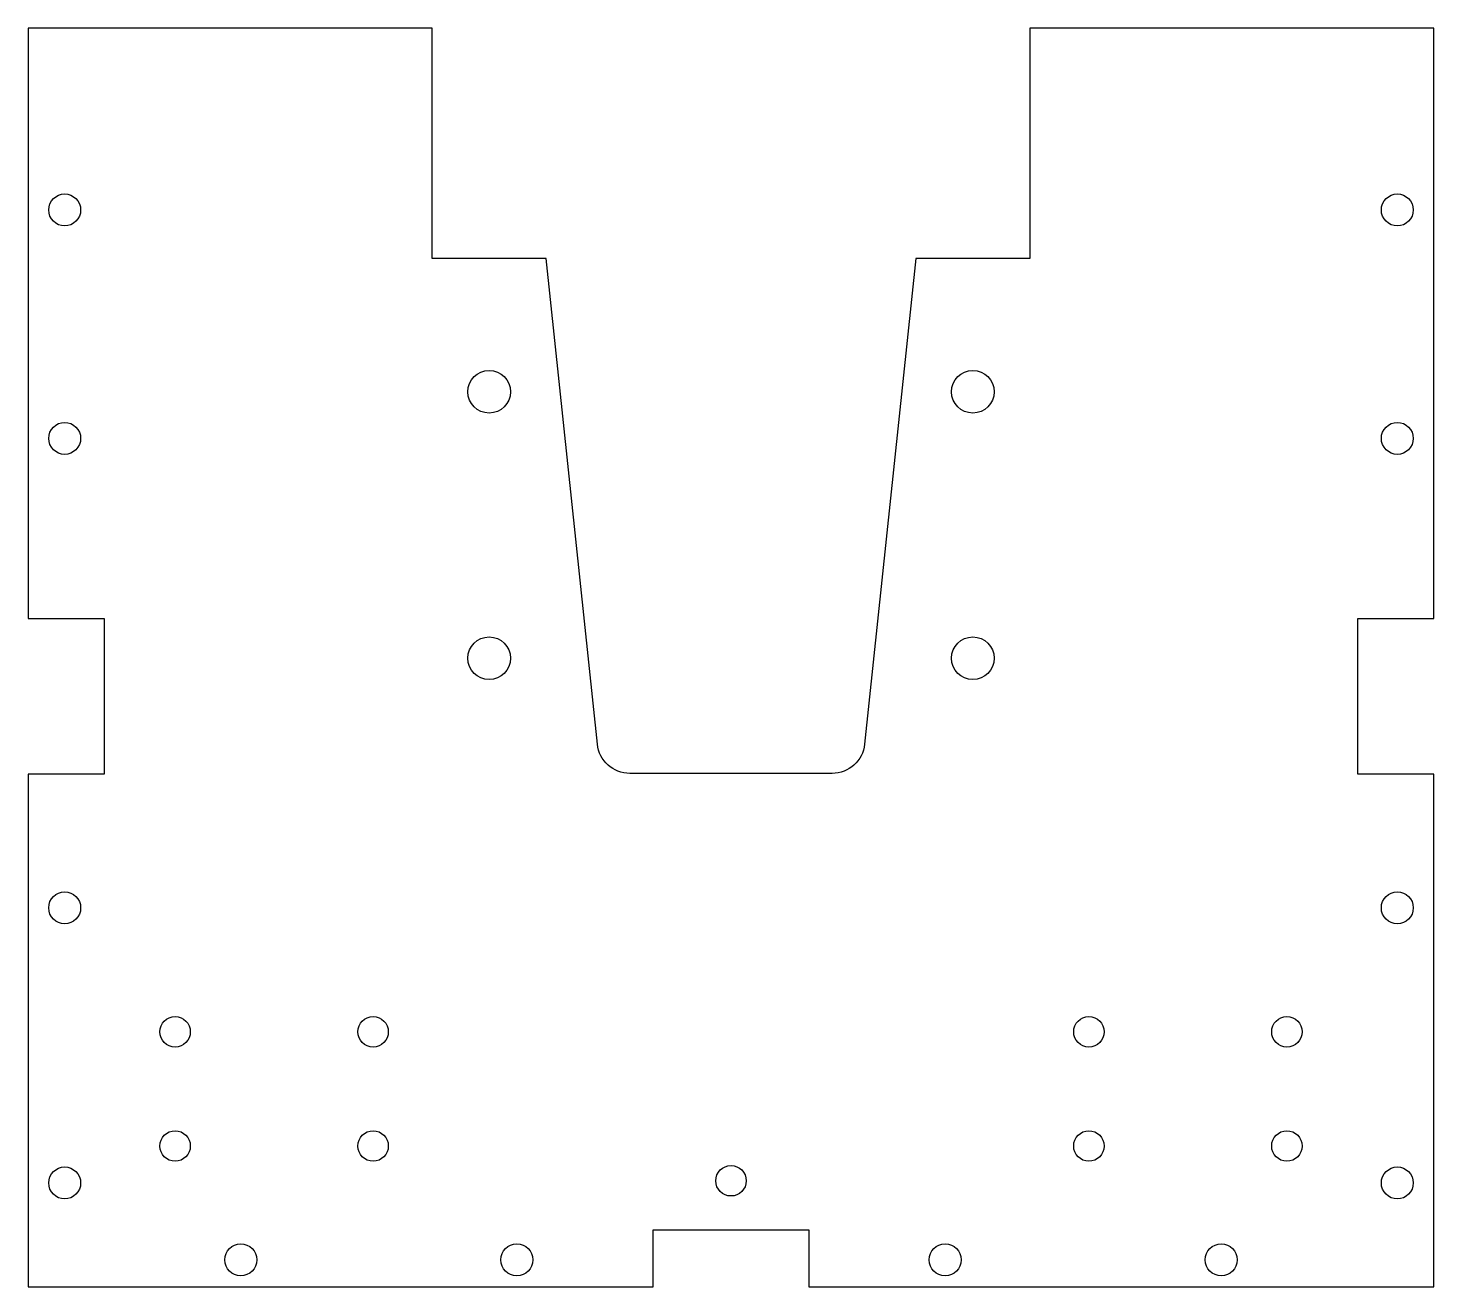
# Model space of a CAD drawing. Header units: inches. Extents: x -8.99 to 0.24, y -2.56 to 5.7.
import ezdxf

# ---------------------------------------------------------------- set-up
doc = ezdxf.new("R2010")
doc.units = ezdxf.units.IN
doc.layers.get('0').update_dxf_attribs({"linetype": 'CONTINUOUS'})

msp = doc.modelspace()

# ---------------------------------------------------------------- linework, layer by layer
msp.add_lwpolyline([(0.24, 1.8225), (0.24, 5.7), (-2.4125, 5.7), (-2.4125, 4.1875), (-3.1625, 4.1875), (-3.4977, 0.9984, -0.383864), (-3.7111, 0.8063), (-5.0389, 0.8063, -0.383864), (-5.2523, 0.9984), (-5.5875, 4.1875), (-6.3375, 4.1875), (-6.3375, 5.7), (-8.99, 5.7), (-8.99, 1.8225), (-8.49, 1.8225), (-8.49, 0.8025), (-8.99, 0.8025), (-8.99, -2.565), (-4.885, -2.565), (-4.885, -2.19), (-3.865, -2.19), (-3.865, -2.565), (0.24, -2.565), (0.24, 0.8025), (-0.26, 0.8025), (-0.26, 1.8225)], format="xyb", close=True)
for centre, radius in [((-8.75, 4.5062), 0.105), ((0, 4.5062), 0.105), ((-5.9625, 3.3125), 0.14), ((-2.7875, 3.3125), 0.14), ((-8.75, 3.0062), 0.105), ((0, 3.0062), 0.105), ((-5.9625, 1.5625), 0.14), ((-2.7875, 1.5625), 0.14), ((-8.75, -0.0763), 0.105), ((0, -0.0763), 0.105), ((-8.025, -0.89), 0.1), ((-6.725, -0.89), 0.1), ((-2.025, -0.89), 0.1), ((-0.725, -0.89), 0.1), ((-8.025, -1.64), 0.1), ((-6.725, -1.64), 0.1), ((-2.025, -1.64), 0.1), ((-0.725, -1.64), 0.1), ((-8.75, -1.8825), 0.105), ((-4.375, -1.8681), 0.1), ((0, -1.8825), 0.105), ((-7.5938, -2.3875), 0.105), ((-5.7812, -2.3875), 0.105), ((-2.9688, -2.3875), 0.105), ((-1.1562, -2.3875), 0.105)]:
    msp.add_circle(centre, radius)

doc.saveas('drawing.dxf')
